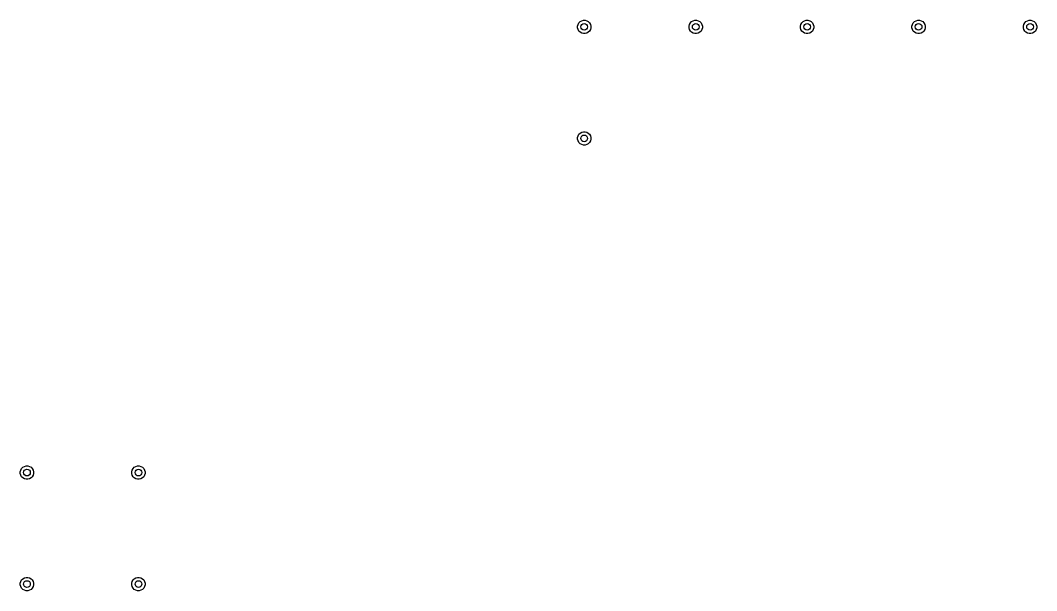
# Model space of a CAD drawing. Header units: inches. Extents: x 5.8 to 17.9, y -6.4 to -1.3.
# Drawn here: x 16.124 to 17.947, y -5.15 to -4.126 of the extents above; entities that cross this region are included whole.
import ezdxf

# ---------------------------------------------------------------- set-up
doc = ezdxf.new("R2010")
doc.units = ezdxf.units.IN
doc.header["$MEASUREMENT"] = 0
doc.layers.add('In1.Cu', color=91, linetype='CONTINUOUS', true_color=0x7fc87f)

msp = doc.modelspace()

# ---------------------------------------------------------------- linework, layer by layer
at = {"layer": 'In1.Cu', "linetype": 'CONTINUOUS'}
for p, q in [((17.1236, -4.1367), (17.1245, -4.1337)), ((17.1236, -4.1398), (17.1236, -4.1367)), ((17.1245, -4.1428), (17.1236, -4.1398)), ((17.1245, -4.1337), (17.126, -4.1309)), ((17.126, -4.1309), (17.1282, -4.1287)), ((17.1282, -4.1287), (17.131, -4.1272)), ((17.131, -4.1272), (17.134, -4.1263)), ((17.134, -4.1263), (17.1371, -4.1263)), ((17.1371, -4.1263), (17.1401, -4.1272)), ((17.1401, -4.1272), (17.1429, -4.1287)), ((17.1429, -4.1287), (17.1451, -4.1309)), ((17.1451, -4.1309), (17.1466, -4.1337)), ((17.1466, -4.1337), (17.1475, -4.1367)), ((17.1475, -4.1398), (17.1466, -4.1428)), ((17.1475, -4.1367), (17.1475, -4.1398)), ((17.3236, -4.1367), (17.3245, -4.1337)), ((17.3236, -4.1398), (17.3236, -4.1367)), ((17.3245, -4.1428), (17.3236, -4.1398)), ((17.3245, -4.1337), (17.326, -4.1309)), ((17.326, -4.1309), (17.3282, -4.1287)), ((17.3282, -4.1287), (17.331, -4.1272)), ((17.331, -4.1272), (17.334, -4.1263)), ((17.334, -4.1263), (17.3371, -4.1263)), ((17.3371, -4.1263), (17.3401, -4.1272)), ((17.3401, -4.1272), (17.3429, -4.1287)), ((17.3429, -4.1287), (17.3451, -4.1309)), ((17.3451, -4.1309), (17.3466, -4.1337)), ((17.3466, -4.1337), (17.3475, -4.1367)), ((17.3475, -4.1398), (17.3466, -4.1428)), ((17.3475, -4.1367), (17.3475, -4.1398)), ((17.5236, -4.1367), (17.5245, -4.1337)), ((17.5236, -4.1398), (17.5236, -4.1367)), ((17.5245, -4.1428), (17.5236, -4.1398)), ((17.5245, -4.1337), (17.526, -4.1309)), ((17.526, -4.1309), (17.5282, -4.1287)), ((17.5282, -4.1287), (17.531, -4.1272)), ((17.531, -4.1272), (17.534, -4.1263)), ((17.534, -4.1263), (17.5371, -4.1263)), ((17.5371, -4.1263), (17.5401, -4.1272)), ((17.5401, -4.1272), (17.5429, -4.1287)), ((17.5429, -4.1287), (17.5451, -4.1309)), ((17.5451, -4.1309), (17.5466, -4.1337)), ((17.5466, -4.1337), (17.5475, -4.1367)), ((17.5475, -4.1398), (17.5466, -4.1428)), ((17.5475, -4.1367), (17.5475, -4.1398)), ((17.7236, -4.1367), (17.7245, -4.1337)), ((17.7236, -4.1398), (17.7236, -4.1367)), ((17.7245, -4.1428), (17.7236, -4.1398)), ((17.7245, -4.1337), (17.726, -4.1309)), ((17.726, -4.1309), (17.7282, -4.1287)), ((17.7282, -4.1287), (17.731, -4.1272)), ((17.731, -4.1272), (17.734, -4.1263)), ((17.734, -4.1263), (17.7371, -4.1263)), ((17.7371, -4.1263), (17.7401, -4.1272)), ((17.7401, -4.1272), (17.7429, -4.1287)), ((17.7429, -4.1287), (17.7451, -4.1309)), ((17.7451, -4.1309), (17.7466, -4.1337)), ((17.7466, -4.1337), (17.7475, -4.1367)), ((17.7475, -4.1398), (17.7466, -4.1428)), ((17.7475, -4.1367), (17.7475, -4.1398)), ((17.9236, -4.1367), (17.9245, -4.1337)), ((17.9236, -4.1398), (17.9236, -4.1367)), ((17.9245, -4.1428), (17.9236, -4.1398)), ((17.9245, -4.1337), (17.926, -4.1309)), ((17.926, -4.1309), (17.9282, -4.1287)), ((17.9282, -4.1287), (17.931, -4.1272)), ((17.931, -4.1272), (17.934, -4.1263)), ((17.934, -4.1263), (17.9371, -4.1263)), ((17.9371, -4.1263), (17.9401, -4.1272)), ((17.9401, -4.1272), (17.9429, -4.1287)), ((17.9429, -4.1287), (17.9451, -4.1309)), ((17.9451, -4.1309), (17.9466, -4.1337)), ((17.9466, -4.1337), (17.9475, -4.1367)), ((17.9475, -4.1398), (17.9466, -4.1428)), ((17.9475, -4.1367), (17.9475, -4.1398)), ((17.126, -4.1456), (17.1245, -4.1428)), ((17.1282, -4.1478), (17.126, -4.1456)), ((17.131, -4.1493), (17.1282, -4.1478)), ((17.134, -4.1502), (17.131, -4.1493)), ((17.1371, -4.1502), (17.134, -4.1502)), ((17.1401, -4.1493), (17.1371, -4.1502)), ((17.1429, -4.1478), (17.1401, -4.1493)), ((17.1451, -4.1456), (17.1429, -4.1478)), ((17.1466, -4.1428), (17.1451, -4.1456)), ((17.326, -4.1456), (17.3245, -4.1428)), ((17.3282, -4.1478), (17.326, -4.1456)), ((17.331, -4.1493), (17.3282, -4.1478)), ((17.334, -4.1502), (17.331, -4.1493)), ((17.3371, -4.1502), (17.334, -4.1502)), ((17.3401, -4.1493), (17.3371, -4.1502)), ((17.3429, -4.1478), (17.3401, -4.1493)), ((17.3451, -4.1456), (17.3429, -4.1478)), ((17.3466, -4.1428), (17.3451, -4.1456)), ((17.526, -4.1456), (17.5245, -4.1428)), ((17.5282, -4.1478), (17.526, -4.1456)), ((17.531, -4.1493), (17.5282, -4.1478)), ((17.534, -4.1502), (17.531, -4.1493)), ((17.5371, -4.1502), (17.534, -4.1502)), ((17.5401, -4.1493), (17.5371, -4.1502)), ((17.5429, -4.1478), (17.5401, -4.1493)), ((17.5451, -4.1456), (17.5429, -4.1478)), ((17.5466, -4.1428), (17.5451, -4.1456)), ((17.726, -4.1456), (17.7245, -4.1428)), ((17.7282, -4.1478), (17.726, -4.1456)), ((17.731, -4.1493), (17.7282, -4.1478)), ((17.734, -4.1502), (17.731, -4.1493)), ((17.7371, -4.1502), (17.734, -4.1502)), ((17.7401, -4.1493), (17.7371, -4.1502)), ((17.7429, -4.1478), (17.7401, -4.1493)), ((17.7451, -4.1456), (17.7429, -4.1478)), ((17.7466, -4.1428), (17.7451, -4.1456)), ((17.926, -4.1456), (17.9245, -4.1428)), ((17.9282, -4.1478), (17.926, -4.1456)), ((17.931, -4.1493), (17.9282, -4.1478)), ((17.934, -4.1502), (17.931, -4.1493)), ((17.9371, -4.1502), (17.934, -4.1502)), ((17.9401, -4.1493), (17.9371, -4.1502)), ((17.9429, -4.1478), (17.9401, -4.1493)), ((17.9451, -4.1456), (17.9429, -4.1478)), ((17.9466, -4.1428), (17.9451, -4.1456)), ((17.1236, -4.3367), (17.1245, -4.3337)), ((17.1236, -4.3398), (17.1236, -4.3367)), ((17.1245, -4.3428), (17.1236, -4.3398)), ((17.1245, -4.3337), (17.126, -4.3309)), ((17.126, -4.3309), (17.1282, -4.3287)), ((17.1282, -4.3287), (17.131, -4.3272)), ((17.131, -4.3272), (17.134, -4.3263)), ((17.134, -4.3263), (17.1371, -4.3263)), ((17.1371, -4.3263), (17.1401, -4.3272)), ((17.1401, -4.3272), (17.1429, -4.3287)), ((17.1429, -4.3287), (17.1451, -4.3309)), ((17.1451, -4.3309), (17.1466, -4.3337)), ((17.1466, -4.3337), (17.1475, -4.3367)), ((17.1475, -4.3398), (17.1466, -4.3428)), ((17.1475, -4.3367), (17.1475, -4.3398)), ((17.126, -4.3456), (17.1245, -4.3428)), ((17.1282, -4.3478), (17.126, -4.3456)), ((17.131, -4.3493), (17.1282, -4.3478)), ((17.134, -4.3502), (17.131, -4.3493)), ((17.1371, -4.3502), (17.134, -4.3502)), ((17.1401, -4.3493), (17.1371, -4.3502)), ((17.1429, -4.3478), (17.1401, -4.3493)), ((17.1451, -4.3456), (17.1429, -4.3478)), ((17.1466, -4.3428), (17.1451, -4.3456)), ((16.1236, -4.9367), (16.1245, -4.9337)), ((16.1236, -4.9398), (16.1236, -4.9367)), ((16.1245, -4.9428), (16.1236, -4.9398)), ((16.1245, -4.9337), (16.126, -4.9309)), ((16.126, -4.9309), (16.1282, -4.9287)), ((16.1282, -4.9287), (16.131, -4.9272)), ((16.131, -4.9272), (16.134, -4.9263)), ((16.134, -4.9263), (16.1371, -4.9263)), ((16.1371, -4.9263), (16.1401, -4.9272)), ((16.1401, -4.9272), (16.1429, -4.9287)), ((16.1429, -4.9287), (16.1451, -4.9309)), ((16.1451, -4.9309), (16.1466, -4.9337)), ((16.1466, -4.9337), (16.1475, -4.9367)), ((16.1475, -4.9398), (16.1466, -4.9428)), ((16.1475, -4.9367), (16.1475, -4.9398)), ((16.3236, -4.9367), (16.3245, -4.9337)), ((16.3236, -4.9398), (16.3236, -4.9367)), ((16.3245, -4.9428), (16.3236, -4.9398)), ((16.3245, -4.9337), (16.326, -4.9309)), ((16.326, -4.9309), (16.3282, -4.9287)), ((16.3282, -4.9287), (16.331, -4.9272)), ((16.331, -4.9272), (16.334, -4.9263)), ((16.334, -4.9263), (16.3371, -4.9263)), ((16.3371, -4.9263), (16.3401, -4.9272)), ((16.3401, -4.9272), (16.3429, -4.9287)), ((16.3429, -4.9287), (16.3451, -4.9309)), ((16.3451, -4.9309), (16.3466, -4.9337)), ((16.3466, -4.9337), (16.3475, -4.9367)), ((16.3475, -4.9398), (16.3466, -4.9428)), ((16.3475, -4.9367), (16.3475, -4.9398)), ((16.126, -4.9456), (16.1245, -4.9428)), ((16.1282, -4.9478), (16.126, -4.9456)), ((16.131, -4.9493), (16.1282, -4.9478)), ((16.134, -4.9502), (16.131, -4.9493)), ((16.1371, -4.9502), (16.134, -4.9502)), ((16.1401, -4.9493), (16.1371, -4.9502)), ((16.1429, -4.9478), (16.1401, -4.9493)), ((16.1451, -4.9456), (16.1429, -4.9478)), ((16.1466, -4.9428), (16.1451, -4.9456)), ((16.326, -4.9456), (16.3245, -4.9428)), ((16.3282, -4.9478), (16.326, -4.9456)), ((16.331, -4.9493), (16.3282, -4.9478)), ((16.334, -4.9502), (16.331, -4.9493)), ((16.3371, -4.9502), (16.334, -4.9502)), ((16.3401, -4.9493), (16.3371, -4.9502)), ((16.3429, -4.9478), (16.3401, -4.9493)), ((16.3451, -4.9456), (16.3429, -4.9478)), ((16.3466, -4.9428), (16.3451, -4.9456)), ((16.1236, -5.1367), (16.1245, -5.1337)), ((16.1236, -5.1398), (16.1236, -5.1367)), ((16.1245, -5.1428), (16.1236, -5.1398)), ((16.1245, -5.1337), (16.126, -5.1309)), ((16.126, -5.1456), (16.1245, -5.1428)), ((16.126, -5.1309), (16.1282, -5.1287)), ((16.1282, -5.1287), (16.131, -5.1272)), ((16.131, -5.1272), (16.134, -5.1263)), ((16.134, -5.1263), (16.1371, -5.1263)), ((16.1371, -5.1263), (16.1401, -5.1272)), ((16.1401, -5.1272), (16.1429, -5.1287)), ((16.1429, -5.1287), (16.1451, -5.1309)), ((16.1451, -5.1309), (16.1466, -5.1337)), ((16.1466, -5.1428), (16.1451, -5.1456)), ((16.1466, -5.1337), (16.1475, -5.1367)), ((16.1475, -5.1398), (16.1466, -5.1428)), ((16.1475, -5.1367), (16.1475, -5.1398)), ((16.3236, -5.1367), (16.3245, -5.1337)), ((16.3236, -5.1398), (16.3236, -5.1367)), ((16.3245, -5.1428), (16.3236, -5.1398)), ((16.3245, -5.1337), (16.326, -5.1309)), ((16.326, -5.1456), (16.3245, -5.1428)), ((16.326, -5.1309), (16.3282, -5.1287)), ((16.3282, -5.1287), (16.331, -5.1272)), ((16.331, -5.1272), (16.334, -5.1263)), ((16.334, -5.1263), (16.3371, -5.1263)), ((16.3371, -5.1263), (16.3401, -5.1272)), ((16.3401, -5.1272), (16.3429, -5.1287)), ((16.3429, -5.1287), (16.3451, -5.1309)), ((16.3451, -5.1309), (16.3466, -5.1337)), ((16.3466, -5.1428), (16.3451, -5.1456)), ((16.3466, -5.1337), (16.3475, -5.1367)), ((16.3475, -5.1398), (16.3466, -5.1428)), ((16.3475, -5.1367), (16.3475, -5.1398)), ((16.1282, -5.1478), (16.126, -5.1456)), ((16.131, -5.1493), (16.1282, -5.1478)), ((16.134, -5.1502), (16.131, -5.1493)), ((16.1371, -5.1502), (16.134, -5.1502)), ((16.1401, -5.1493), (16.1371, -5.1502)), ((16.1429, -5.1478), (16.1401, -5.1493)), ((16.1451, -5.1456), (16.1429, -5.1478)), ((16.3282, -5.1478), (16.326, -5.1456)), ((16.331, -5.1493), (16.3282, -5.1478)), ((16.334, -5.1502), (16.331, -5.1493)), ((16.3371, -5.1502), (16.334, -5.1502)), ((16.3401, -5.1493), (16.3371, -5.1502)), ((16.3429, -5.1478), (16.3401, -5.1493)), ((16.3451, -5.1456), (16.3429, -5.1478))]:
    msp.add_line(p, q, dxfattribs=at)
at = {"layer": 'In1.Cu'}
for centre in [(17.1356, -4.1382), (17.3356, -4.1382), (17.5356, -4.1382), (17.7356, -4.1382), (17.9356, -4.1382), (17.1356, -4.3382), (16.1356, -4.9382), (16.3356, -4.9382), (16.1356, -5.1382), (16.3356, -5.1382)]:
    msp.add_circle(centre, 0.00598, dxfattribs=at)

doc.saveas('drawing.dxf')
